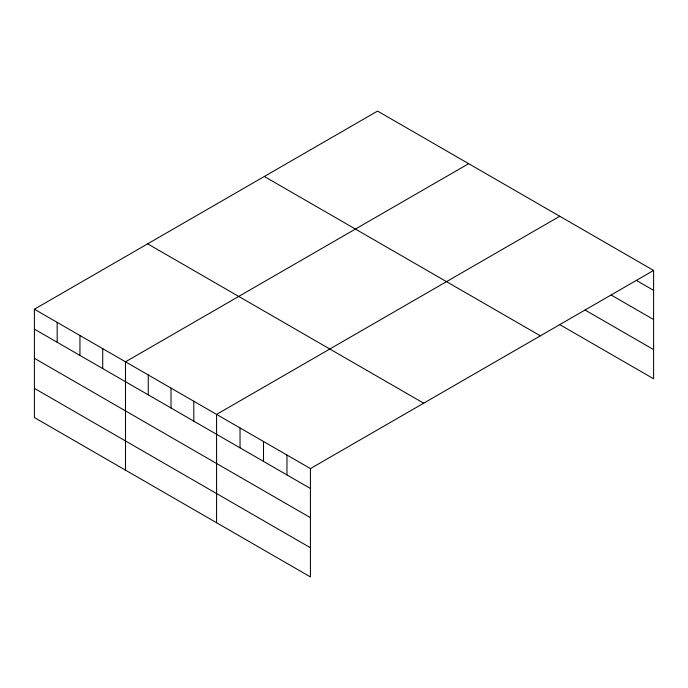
<?xml version="1.0" encoding="UTF-8"?>
<svg xmlns="http://www.w3.org/2000/svg" width="688" height="688" viewBox="0 0 688 688"><rect width="100%" height="100%" fill="white"/><g stroke="black" fill="none" stroke-linecap="round" stroke-linejoin="round"><path stroke-width="1.03" d="M653.6 270.444L377.574 111.086L34.4 309.222L34.4 417.556L310.426 576.914L310.426 468.58L653.6 270.444L653.6 378.778L559.748 324.598M468.666 163.675L125.491 361.811L125.491 470.145M559.748 216.264L216.574 414.4L216.574 522.734M636.452 280.455L653.6 290.353M611.185 295.049L653.6 319.533M585.015 310.004L653.6 349.599M264.33 176.472L540.355 335.83M147.645 243.836L423.67 403.194M34.4 309.222L310.426 468.58M34.4 329.122L310.426 488.48M34.4 358.302L310.426 517.668M34.4 388.367L310.426 547.734M286.965 455.035L286.965 474.935M263.504 441.49L263.504 461.39M240.035 427.945L240.035 447.845M193.801 401.25L193.801 421.151M171.028 388.101L171.028 408.001M148.264 374.951L148.264 394.86M102.718 348.661L102.718 368.562M79.946 335.512L79.946 355.412M57.173 322.362L57.173 342.271"/></g></svg>
